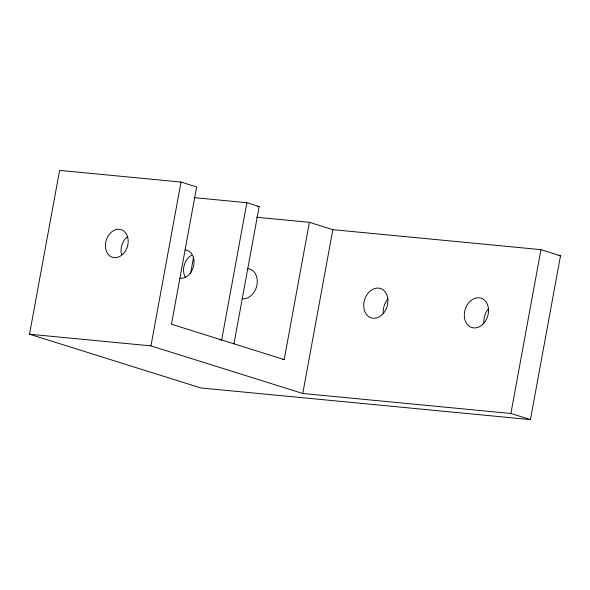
<?xml version="1.0" encoding="UTF-8"?>
<svg xmlns="http://www.w3.org/2000/svg" width="590" height="590" viewBox="0 0 590 590"><rect width="100%" height="100%" fill="white"/><g stroke="black" fill="none" stroke-linecap="round" stroke-linejoin="round"><path stroke-width="0.89" d="M309.396 222.312L332.841 229.657L540.964 249.651L560.5 255.78L530.432 419.608L200.858 387.947L29.5 334.22L59.605 170.392L181.012 182.052L196.647 186.956L171.454 324.212L284.203 359.568L309.396 222.312L256.539 217.231M530.432 419.608L510.896 413.479L302.773 393.486L150.944 345.88L181.012 182.052M190.592 273.384L193.579 257.129M194.029 197.628L246.878 202.709L221.685 339.965L219.864 339.788M233.965 343.815L259.157 206.559L246.878 202.709M302.773 393.486L332.841 229.657M510.896 413.479L540.964 249.651M257.336 206.382L259.157 206.559M558.671 255.603L560.5 255.78M29.5 334.22L150.944 345.88M282.381 359.391L284.203 359.568M247.94 268.671A15.384 11.741 -72.6 0 1 256.967 284.859A15.384 11.741 -72.6 0 1 242.409 298.783M185.253 277.241A14.485 11.048 -72.6 0 1 191.639 255.168M383.36 313.637A15.384 11.741 -72.6 0 1 387.932 298.946M483.955 323.305A15.384 11.741 -72.6 0 1 488.527 308.614M185.26 249.954A14.485 11.048 -72.6 0 1 193.756 265.19A14.485 11.048 -72.6 0 1 180.061 278.296M121.511 254.533A14.485 11.048 -72.6 0 1 127.728 236.487M122.801 254.246A14.485 11.048 -72.6 0 0 122.182 230.063A14.485 11.048 -72.6 0 0 105.396 246.111A14.485 11.048 -72.6 0 0 122.801 254.246M382.209 314.625A15.384 11.741 -72.6 0 0 381.546 288.93A15.384 11.741 -72.6 0 0 363.72 305.981A15.384 11.741 -72.6 0 0 382.209 314.625M482.804 324.286A15.384 11.741 -72.6 0 0 482.141 298.592A15.384 11.741 -72.6 0 0 464.308 315.643A15.384 11.741 -72.6 0 0 482.804 324.286"/></g></svg>
